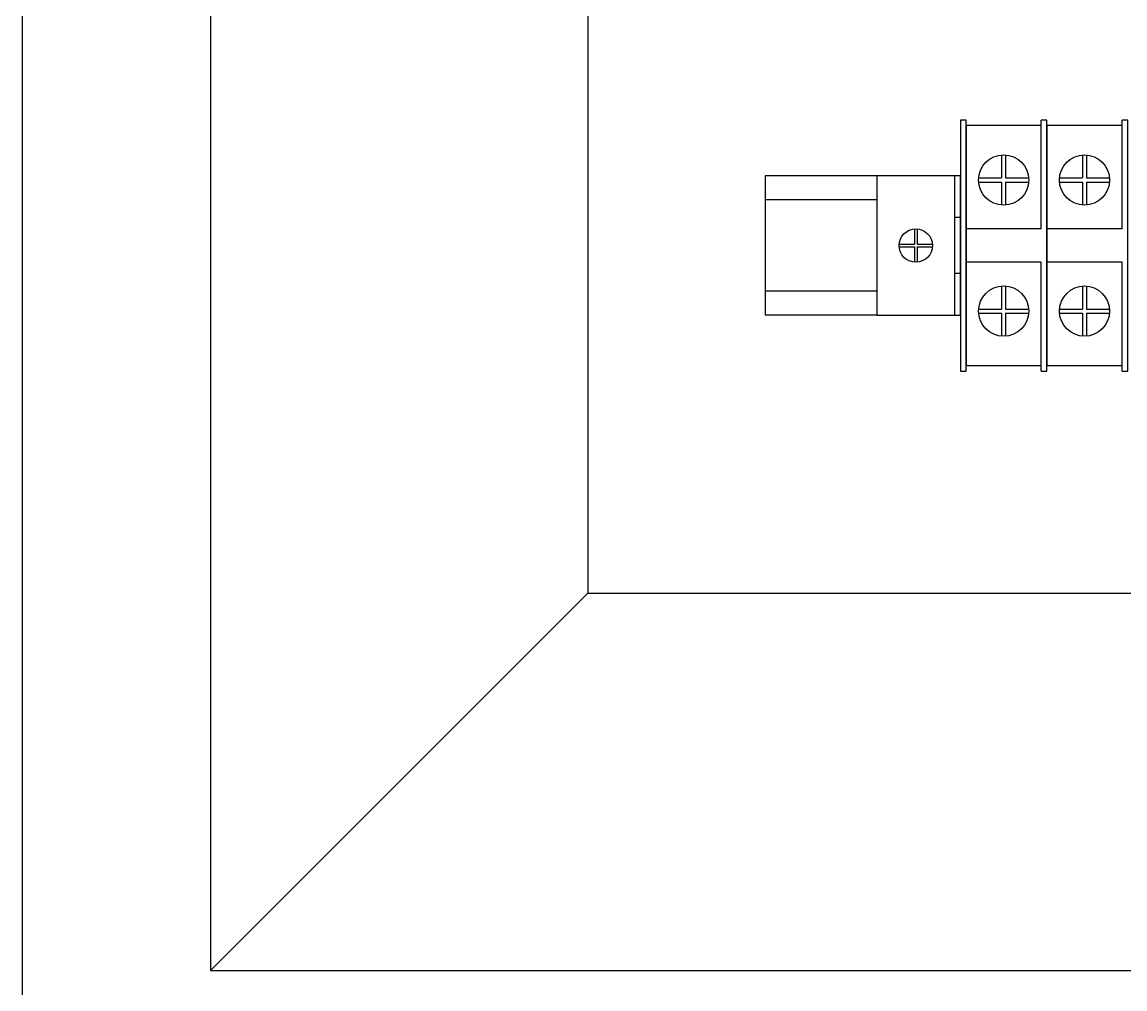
# Model space of a CAD drawing. Header units: millimetres. Extents: x 12275 to 14043, y 11466 to 13479.
# Drawn here: x 12834.3 to 12951.2, y 12678.7 to 12781.2 of the extents above; entities that cross this region are included whole.
import ezdxf

# ---------------------------------------------------------------- set-up
doc = ezdxf.new("R2010")
doc.units = ezdxf.units.MM

msp = doc.modelspace()

# ---------------------------------------------------------------- linework, layer by layer
at = {"color": 0}
for p, q in [((12834.27028, 13360.64673), (12834.27028, 12660.64673)), ((12854.27028, 13340.64673), (12854.27028, 12680.64673)), ((12894.27028, 13300.64673), (12894.27028, 12720.64673)), ((12894.27028, 12720.64673), (12854.27028, 12680.64673)), ((12894.27028, 12720.64673), (13274.27028, 12720.64673)), ((12854.27028, 12680.64673), (13314.27028, 12680.64673))]:
    msp.add_line(p, q, dxfattribs=at)
at = {"color": 0, "lineweight": -2}
for p, q in [((12942.36717, 12759.28576), (12942.36717, 12770.81882)), ((12950.94304, 12759.28576), (12950.94304, 12770.81882)), ((12942.36717, 12770.22738), (12934.38275, 12770.22738)), ((12950.94304, 12770.22738), (12942.95861, 12770.22738)), ((12938.16204, 12767.11379), (12938.16204, 12764.67377)), ((12938.58788, 12767.11379), (12938.58788, 12764.67377)), ((12946.73791, 12767.11379), (12946.73791, 12764.67377)), ((12947.16374, 12767.11379), (12947.16374, 12764.67377)), ((12913.09094, 12764.90443), (12913.09094, 12750.11845)), ((12924.91972, 12764.90443), (12913.09094, 12764.90443)), ((12924.91972, 12764.90443), (12924.91972, 12750.11845)), ((12933.19987, 12750.11845), (12933.19987, 12764.90443)), ((12935.72201, 12764.67377), (12938.16204, 12764.67377)), ((12935.72201, 12764.24793), (12938.16204, 12764.24793)), ((12938.16204, 12764.24793), (12938.16204, 12761.8079)), ((12938.58788, 12764.67377), (12941.02791, 12764.67377)), ((12938.58788, 12764.24793), (12938.58788, 12761.8079)), ((12938.58788, 12764.24793), (12941.02791, 12764.24793)), ((12944.29788, 12764.67377), (12946.73791, 12764.67377)), ((12944.29788, 12764.24793), (12946.73791, 12764.24793)), ((12946.73791, 12764.24793), (12946.73791, 12761.8079)), ((12947.16374, 12764.67377), (12949.60377, 12764.67377)), ((12947.16374, 12764.24793), (12947.16374, 12761.8079)), ((12947.16374, 12764.24793), (12949.60377, 12764.24793)), ((12924.91972, 12762.36124), (12913.09094, 12762.36124)), ((12933.79131, 12760.46863), (12933.19987, 12760.46863)), ((12933.79131, 12760.46863), (12933.19987, 12760.46863)), ((12928.91785, 12759.28007), (12928.91785, 12757.65338)), ((12929.20174, 12759.28007), (12929.20174, 12757.65338)), ((12942.36717, 12759.28576), (12934.38275, 12759.28576)), ((12950.94304, 12759.28576), (12942.95861, 12759.28576)), ((12927.29117, 12757.65338), (12928.91785, 12757.65338)), ((12927.29117, 12757.36949), (12928.91785, 12757.36949)), ((12928.91785, 12757.36949), (12928.91785, 12755.74281)), ((12929.20174, 12757.65338), (12930.82843, 12757.65338)), ((12929.20174, 12757.36949), (12930.82843, 12757.36949)), ((12929.20174, 12757.36949), (12929.20174, 12755.74281)), ((12942.36717, 12755.73712), (12934.38275, 12755.73712)), ((12942.36717, 12744.20406), (12942.36717, 12755.73712)), ((12950.94304, 12755.73712), (12942.95861, 12755.73712)), ((12950.94304, 12744.20406), (12950.94304, 12755.73712)), ((12933.79131, 12754.55424), (12933.19987, 12754.55424)), ((12938.16204, 12753.21498), (12938.16204, 12750.77495)), ((12938.58788, 12753.21498), (12938.58788, 12750.77495)), ((12946.73791, 12753.21498), (12946.73791, 12750.77495)), ((12947.16374, 12753.21498), (12947.16374, 12750.77495)), ((12924.91972, 12752.66164), (12913.09094, 12752.66164)), ((12935.72201, 12750.77495), (12938.16204, 12750.77495)), ((12938.58788, 12750.77495), (12941.02791, 12750.77495)), ((12944.29788, 12750.77495), (12946.73791, 12750.77495)), ((12947.16374, 12750.77495), (12949.60377, 12750.77495)), ((12924.91972, 12750.11845), (12913.09094, 12750.11845)), ((12935.72201, 12750.34911), (12938.16204, 12750.34911)), ((12938.16204, 12750.34911), (12938.16204, 12747.90909)), ((12938.58788, 12750.34911), (12941.02791, 12750.34911)), ((12938.58788, 12750.34911), (12938.58788, 12747.90909)), ((12944.29788, 12750.34911), (12946.73791, 12750.34911)), ((12946.73791, 12750.34911), (12946.73791, 12747.90909)), ((12947.16374, 12750.34911), (12949.60377, 12750.34911)), ((12947.16374, 12750.34911), (12947.16374, 12747.90909)), ((12934.38275, 12744.7955), (12942.36717, 12744.7955)), ((12942.95861, 12744.7955), (12950.94304, 12744.7955))]:
    msp.add_line(p, q, dxfattribs=at)
for points in [[(12933.79131, 12770.81882), (12933.79131, 12744.20406), (12934.38275, 12744.20406), (12934.38275, 12770.81882), (12933.79131, 12770.81882)], [(12942.36717, 12744.20406), (12942.95861, 12744.20406), (12942.95861, 12770.81882), (12942.36717, 12770.81882)], [(12950.94304, 12744.20406), (12951.53448, 12744.20406), (12951.53448, 12770.81882), (12950.94304, 12770.81882)], [(12934.38275, 12770.22738), (12934.38275, 12744.7955)], [(12942.95861, 12770.22738), (12942.95861, 12744.7955)]]:
    msp.add_lwpolyline(points, dxfattribs=at)
msp.add_lwpolyline([(12933.79131, 12750.11845), (12933.79131, 12764.90443), (12924.91972, 12764.90443), (12924.91972, 12750.11845)], close=True, dxfattribs=at)
for centre, radius in [((12938.37496, 12764.46085), 2.66148), ((12946.95083, 12764.46085), 2.66148), ((12929.0598, 12757.51144), 1.77432), ((12938.37496, 12750.56203), 2.66148), ((12946.95083, 12750.56203), 2.66148)]:
    msp.add_circle(centre, radius, dxfattribs=at)

doc.saveas('drawing.dxf')
